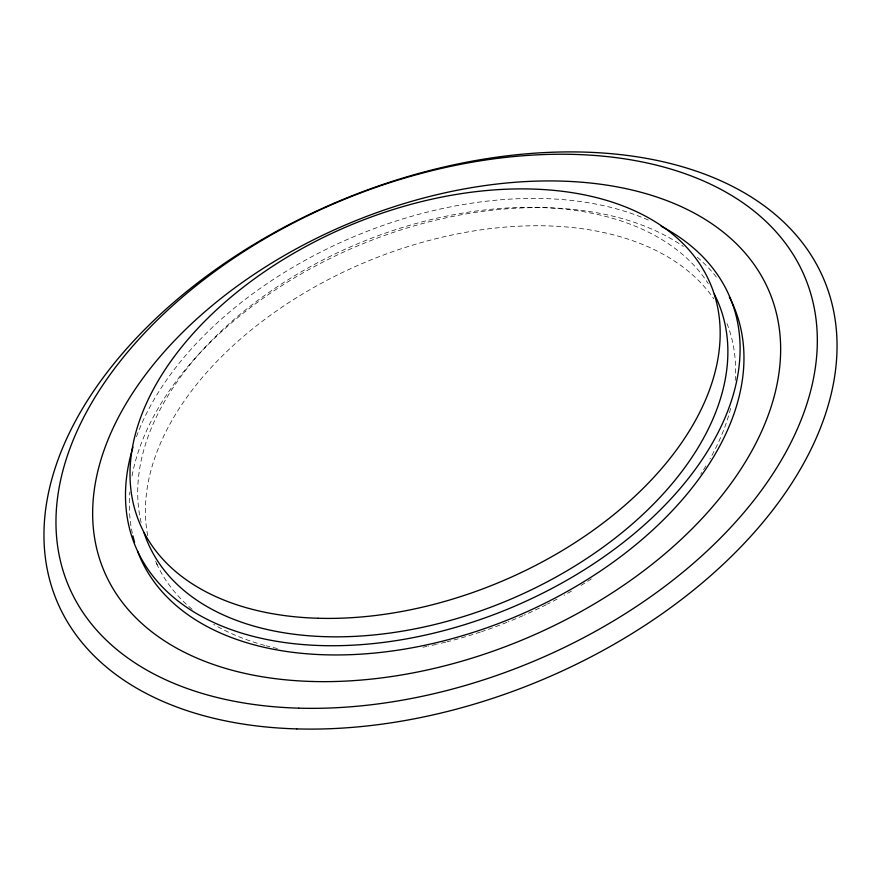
<?xml version="1.0" encoding="UTF-8"?>
<svg xmlns="http://www.w3.org/2000/svg" width="881" height="881" viewBox="0 0 881 881"><rect width="100%" height="100%" fill="white"/><g stroke="black" fill="none" stroke-linecap="round" stroke-linejoin="round"><path stroke-width="0.66" stroke-dasharray="4.41 3.3" d="M155.662 561.175L157.203 564.864M726.957 323.481A309.462 193.49 -22.7 0 1 735.217 380.372M730.624 408.399A309.462 193.49 -22.7 0 1 709.965 458.946M705.879 465.95A309.462 193.49 -22.7 0 1 700.758 474.066M591.338 578.927A309.462 193.49 -22.7 0 1 580.909 585.48M571.439 591.118A309.462 193.49 -22.7 0 1 564.225 595.204M557.023 599.135A309.462 193.49 -22.7 0 1 547.497 604.091M546.286 604.696A309.462 193.49 -22.7 0 1 524.338 615.048M523.105 615.599A309.462 193.49 -22.7 0 1 508.172 621.865M506.916 622.36A309.462 193.49 -22.7 0 1 481.61 631.622M480.343 632.051A309.462 193.49 -22.7 0 1 446.975 641.82M445.643 642.15A309.462 193.49 -22.7 0 1 437.659 644.077M436.326 644.385A309.462 193.49 -22.7 0 1 428.331 646.136M426.999 646.412A309.462 193.49 -22.7 0 1 423.001 647.227M277.438 648.504A309.462 193.49 -22.7 0 1 266.04 645.751M264.696 645.388A309.462 193.49 -22.7 0 1 213.72 624.409M192.135 609.3A309.462 193.49 -22.7 0 1 155.563 561.219M147.722 535.681A309.462 193.49 -22.7 0 1 365.714 262.053A309.462 193.49 -22.7 0 1 713.753 298.736M132.326 533.302A322.281 201.507 -22.7 0 1 129.87 491.961M132.029 475.96A322.281 201.507 -22.7 0 1 359.668 245.061A322.281 201.507 -22.7 0 1 683.315 246.427M697.356 257.23A322.281 201.507 -22.7 0 1 717.112 278.011M136.467 436.723A322.281 201.507 -22.7 0 1 650.266 220.911M141.147 522.521A309.462 193.49 -22.7 0 1 357.036 244.037A309.462 193.49 -22.7 0 1 708.291 283.682"/><path stroke-width="1.32" d="M729.325 297.051A322.281 201.507 -22.7 0 1 518.81 615.323A322.281 201.507 -22.7 0 1 137.524 551.088M134.606 542.3A322.281 201.507 -22.7 0 1 132.91 535.89M661.113 226.186A322.281 201.507 -22.7 0 1 510.506 607.989A322.281 201.507 -22.7 0 1 133.02 447.03M714.315 294.133A309.462 193.49 -22.7 0 1 507.555 600.534A309.462 193.49 -22.7 0 1 144.055 532.818M318.162 618.264A309.462 193.49 -22.7 0 0 716.738 303.207A309.462 193.49 -22.7 0 0 240.348 289.475A309.462 193.49 -22.7 0 0 318.162 618.264M296.82 728.906A415.854 260.005 -22.7 0 0 832.424 305.531A415.854 260.005 -22.7 0 0 192.256 287.074A415.854 260.005 -22.7 0 0 296.82 728.906M298.714 708.159A399.214 249.609 -22.7 0 0 812.888 301.709A399.214 249.609 -22.7 0 0 198.335 283.99A399.214 249.609 -22.7 0 0 298.714 708.159M312.006 681.476A360.747 225.558 -22.7 0 0 776.635 314.198A360.747 225.558 -22.7 0 0 221.296 298.185A360.747 225.558 -22.7 0 0 312.006 681.476"/></g></svg>
